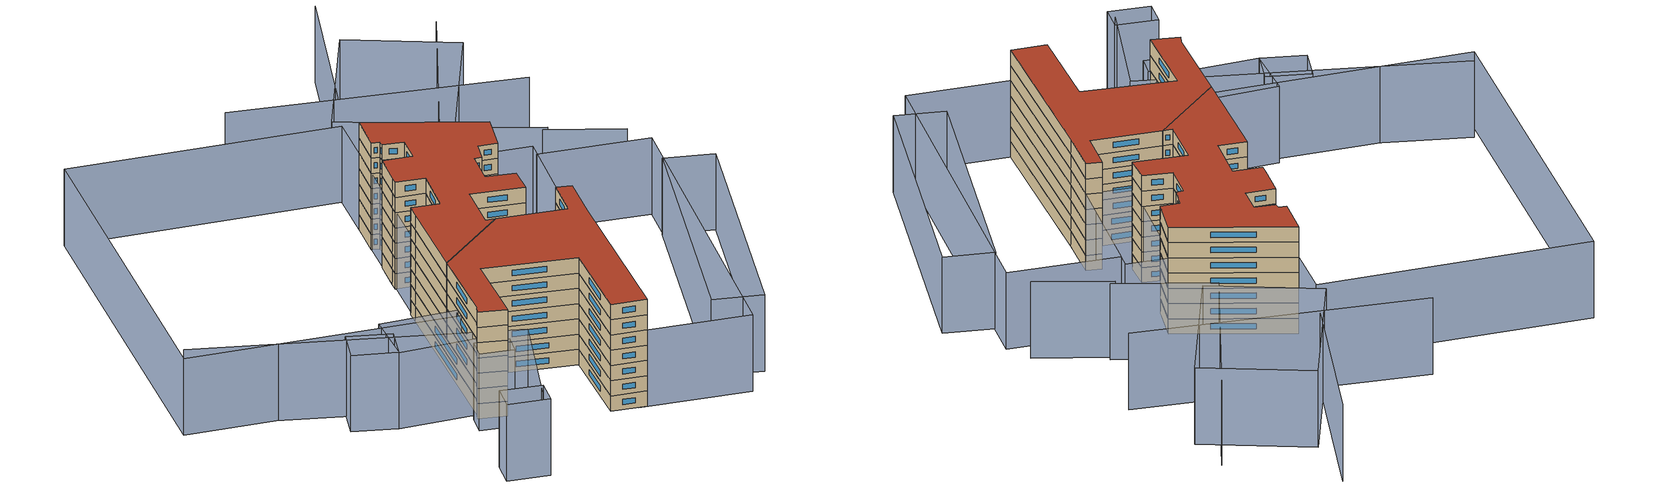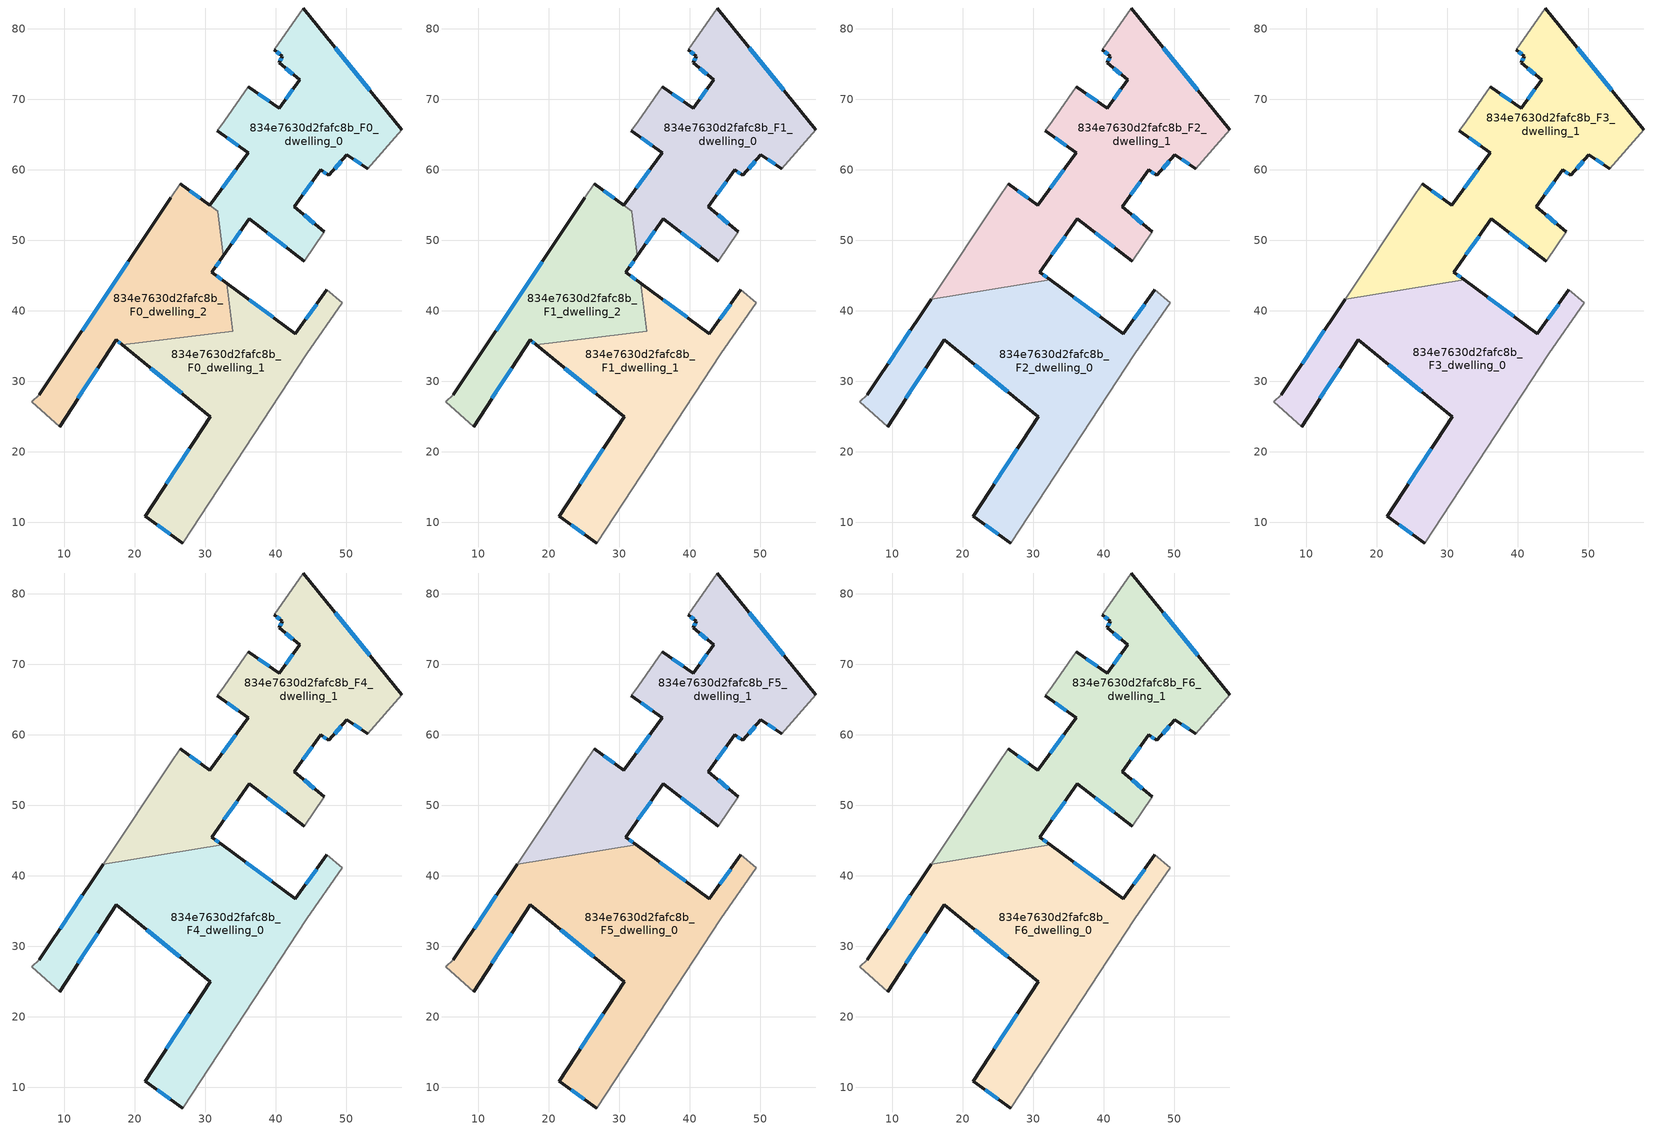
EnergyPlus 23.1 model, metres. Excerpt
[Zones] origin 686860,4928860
834e7630d2fafc8b_F0_dwelling_0
 floor ground (EU_floor_Construction): 43.93,82.95 57.91,65.67 53.1,60.13 50.13,62.15 47.58,59.22 46.39,59.99 42.68,54.79 46.88,51.18 44.09,47.01 36.27,53.07 32.6,47.82 31.83,54.14 30.69,54.97 36.1,62.39 31.77,65.55 32.73,66.92 36.14,71.81 40.54,68.71 43.41,72.78 40.51,75.21 40.96,76.1 39.81,77.06 z0
 wall outside (EU_wall_Construction): 31.77,65.55 36.1,62.39 30.69,54.97 / 39.81,77.06 40.96,76.1 40.51,75.21 43.41,72.78 40.54,68.71 36.14,71.81 / 57.91,65.67 43.93,82.95 / 46.88,51.18 42.68,54.79 46.39,59.99 47.58,59.22 50.13,62.15 53.1,60.13 / 32.6,47.82 36.27,53.07 44.09,47.01 z0:3
 wall adiabatic (EU_wall_Construction): 36.14,71.81 32.73,66.92 31.77,65.55 / 43.93,82.95 39.81,77.06 / 53.1,60.13 57.91,65.67 / 44.09,47.01 46.88,51.18 z0:3
 wall to 834e7630d2fafc8b_F0_dwelling_2 (EU_wall_Construction): 30.69,54.97 31.83,54.14 32.6,47.82 z0:3
 window (EU_Window_Construction): 33.18,64.53 34.69,63.42 / 39.11,69.72 37.57,70.8 / 42.48,71.46 41.47,70.04 / 41.45,74.42 42.47,73.57 / 40.81,75.81 40.66,75.5 / 40.18,76.75 40.59,76.42 / 53.36,71.29 48.48,77.33 / 51.09,61.5 52.13,60.79 / 48.41,60.18 49.3,61.2 / 46.78,59.74 47.19,59.47 / 43.89,56.48 45.18,58.3 / 45.51,52.36 44.04,53.62 / 38.81,51.1 41.55,48.98 / 33.79,49.53 35.08,51.37 / 34.34,59.98 32.45,57.39 z0.98:2.02
834e7630d2fafc8b_F0_dwelling_1
 floor ground (EU_floor_Construction): 47.27,42.96 49.5,41.11 44.4,33.91 26.82,7.07 21.54,10.87 30.75,25 18.25,35.17 33.91,37.08 33.07,43.92 42.82,36.75 z0
 wall outside (EU_wall_Construction): 18.25,35.17 30.75,25 21.54,10.87 26.82,7.07 / 47.27,42.96 42.82,36.75 33.07,43.92 z0:3
 wall adiabatic (EU_wall_Construction): 26.82,7.07 44.4,33.91 49.5,41.11 47.27,42.96 z0:3
 wall to 834e7630d2fafc8b_F0_dwelling_2 (EU_wall_Construction): 33.07,43.92 33.91,37.08 18.25,35.17 z0:3
 window (EU_Window_Construction): 23.26,9.63 25.1,8.3 / 27.75,20.41 24.53,15.46 / 22.31,31.87 26.68,28.31 / 39.65,39.08 36.24,41.59 / 45.82,40.94 44.27,38.77 z0.98:2.02
834e7630d2fafc8b_F0_dwelling_2
 floor ground (EU_floor_Construction): 31.83,54.14 32.6,47.82 30.96,45.47 33.07,43.92 33.91,37.08 18.25,35.17 17.39,35.87 9.36,23.58 5.42,27.08 6.5,28.08 25.16,56 26.5,58.02 z0
 wall outside (EU_wall_Construction): 9.36,23.58 17.39,35.87 18.25,35.17 / 25.16,56 6.5,28.08 / 33.07,43.92 30.96,45.47 32.6,47.82 / 30.69,54.97 26.5,58.02 z0:3
 wall adiabatic (EU_wall_Construction): 6.5,28.08 5.42,27.08 9.36,23.58 / 26.5,58.02 25.16,56 z0:3
 window (EU_Window_Construction): 17.67,35.65 17.97,35.4 / 11.97,27.57 14.78,31.87 / 19.09,46.92 12.57,37.16 / 31.49,46.24 32.07,47.06 / 32.39,44.42 31.65,44.97 / 29.33,55.97 27.86,57.03 z0.98:2.02
834e7630d2fafc8b_F1_dwelling_0
 floor to 834e7630d2fafc8b_F0_dwelling_0 (EU_floor_Construction): 43.93,82.95 57.91,65.67 53.1,60.13 50.13,62.15 47.58,59.22 46.39,59.99 42.68,54.79 46.88,51.18 44.09,47.01 36.27,53.07 32.6,47.82 31.83,54.14 30.69,54.97 36.1,62.39 31.77,65.55 32.73,66.92 36.14,71.81 40.54,68.71 43.41,72.78 40.51,75.21 40.96,76.1 39.81,77.06 z3
 wall outside (EU_wall_Construction): 31.77,65.55 36.1,62.39 30.69,54.97 / 39.81,77.06 40.96,76.1 40.51,75.21 43.41,72.78 40.54,68.71 36.14,71.81 / 57.91,65.67 43.93,82.95 / 46.88,51.18 42.68,54.79 46.39,59.99 47.58,59.22 50.13,62.15 53.1,60.13 / 32.6,47.82 36.27,53.07 44.09,47.01 z3:6
 wall adiabatic (EU_wall_Construction): 36.14,71.81 32.73,66.92 31.77,65.55 / 43.93,82.95 39.81,77.06 / 53.1,60.13 57.91,65.67 / 44.09,47.01 46.88,51.18 z3:6
 wall to 834e7630d2fafc8b_F1_dwelling_2 (EU_wall_Construction): 30.69,54.97 31.83,54.14 32.6,47.82 z3:6
 window (EU_Window_Construction): 33.18,64.53 34.69,63.42 / 39.11,69.72 37.57,70.8 / 42.48,71.46 41.47,70.04 / 41.45,74.42 42.47,73.57 / 40.81,75.81 40.66,75.5 / 40.18,76.75 40.59,76.42 / 53.36,71.29 48.48,77.33 / 51.09,61.5 52.13,60.79 / 48.41,60.18 49.3,61.2 / 46.78,59.74 47.19,59.47 / 43.89,56.48 45.18,58.3 / 45.51,52.36 44.04,53.62 / 38.81,51.1 41.55,48.98 / 33.79,49.53 35.08,51.37 / 34.34,59.98 32.45,57.39 z3.98:5.02
834e7630d2fafc8b_F1_dwelling_1
 floor to 834e7630d2fafc8b_F0_dwelling_1 (EU_floor_Construction): 47.27,42.96 49.5,41.11 44.4,33.91 26.82,7.07 21.54,10.87 30.75,25 18.25,35.17 33.91,37.08 33.07,43.92 42.82,36.75 z3
 wall outside (EU_wall_Construction): 18.25,35.17 30.75,25 21.54,10.87 26.82,7.07 / 47.27,42.96 42.82,36.75 33.07,43.92 z3:6
 wall adiabatic (EU_wall_Construction): 26.82,7.07 44.4,33.91 49.5,41.11 47.27,42.96 z3:6
 wall to 834e7630d2fafc8b_F1_dwelling_2 (EU_wall_Construction): 33.07,43.92 33.91,37.08 18.25,35.17 z3:6
 window (EU_Window_Construction): 23.26,9.63 25.1,8.3 / 27.75,20.41 24.53,15.46 / 22.31,31.87 26.68,28.31 / 39.65,39.08 36.24,41.59 / 45.82,40.94 44.27,38.77 z3.98:5.02
834e7630d2fafc8b_F1_dwelling_2
 floor to 834e7630d2fafc8b_F0_dwelling_2 (EU_floor_Construction): 31.83,54.14 32.6,47.82 30.96,45.47 33.07,43.92 33.91,37.08 18.25,35.17 17.39,35.87 9.36,23.58 5.42,27.08 6.5,28.08 25.16,56 26.5,58.02 z3
 wall outside (EU_wall_Construction): 9.36,23.58 17.39,35.87 18.25,35.17 / 25.16,56 6.5,28.08 / 33.07,43.92 30.96,45.47 32.6,47.82 / 30.69,54.97 26.5,58.02 z3:6
 wall adiabatic (EU_wall_Construction): 6.5,28.08 5.42,27.08 9.36,23.58 / 26.5,58.02 25.16,56 z3:6
 window (EU_Window_Construction): 17.67,35.65 17.97,35.4 / 11.97,27.57 14.78,31.87 / 19.09,46.92 12.57,37.16 / 31.49,46.24 32.07,47.06 / 32.39,44.42 31.65,44.97 / 29.33,55.97 27.86,57.03 z3.98:5.02
834e7630d2fafc8b_F2_dwelling_0
 floor to 834e7630d2fafc8b_F1_dwelling_2 (EU_floor_Construction): 33.07,43.92 33.91,37.08 18.25,35.17 17.39,35.87 9.36,23.58 5.42,27.08 6.5,28.08 15.54,41.61 32.43,44.39 z6
 floor to 834e7630d2fafc8b_F1_dwelling_1 (EU_floor_Construction): 47.27,42.96 49.5,41.11 44.4,33.91 26.82,7.07 21.54,10.87 30.75,25 18.25,35.17 33.91,37.08 33.07,43.92 42.82,36.75 z6
 wall outside (EU_wall_Construction): 9.36,23.58 17.39,35.87 30.75,25 21.54,10.87 26.82,7.07 / 15.54,41.61 6.5,28.08 / 47.27,42.96 42.82,36.75 32.43,44.39 z6:9
 wall adiabatic (EU_wall_Construction): 26.82,7.07 44.4,33.91 49.5,41.11 47.27,42.96 / 6.5,28.08 5.42,27.08 9.36,23.58 z6:9
 wall to 834e7630d2fafc8b_F2_dwelling_1 (EU_wall_Construction): 32.43,44.39 15.54,41.61 z6:9
 window (EU_Window_Construction): 23.26,9.63 25.1,8.3 / 27.75,20.41 24.53,15.46 / 21.73,32.34 26.4,28.54 / 11.97,27.57 14.78,31.87 / 12.6,37.21 9.44,32.48 / 39.44,39.24 35.81,41.91 / 45.82,40.94 44.27,38.77 z6.98:8.02
834e7630d2fafc8b_F2_dwelling_1
 floor to 834e7630d2fafc8b_F1_dwelling_0 (EU_floor_Construction): 43.93,82.95 57.91,65.67 53.1,60.13 50.13,62.15 47.58,59.22 46.39,59.99 42.68,54.79 46.88,51.18 44.09,47.01 36.27,53.07 32.6,47.82 31.83,54.14 30.69,54.97 36.1,62.39 31.77,65.55 32.73,66.92 36.14,71.81 40.54,68.71 43.41,72.78 40.51,75.21 40.96,76.1 39.81,77.06 z6
 floor to 834e7630d2fafc8b_F1_dwelling_2 (EU_floor_Construction): 31.83,54.14 32.6,47.82 30.96,45.47 32.43,44.39 15.54,41.61 25.16,56 26.5,58.02 z6
 wall outside (EU_wall_Construction): 39.81,77.06 40.96,76.1 40.51,75.21 43.41,72.78 40.54,68.71 36.14,71.81 / 57.91,65.67 43.93,82.95 / 46.88,51.18 42.68,54.79 46.39,59.99 47.58,59.22 50.13,62.15 53.1,60.13 / 32.43,44.39 30.96,45.47 36.27,53.07 44.09,47.01 / 31.77,65.55 36.1,62.39 30.69,54.97 26.5,58.02 z6:9
 wall adiabatic (EU_wall_Construction): 36.14,71.81 32.73,66.92 31.77,65.55 / 43.93,82.95 39.81,77.06 / 53.1,60.13 57.91,65.67 / 44.09,47.01 46.88,51.18 / 26.5,58.02 25.16,56 15.54,41.61 z6:9
 window (EU_Window_Construction): 39.11,69.72 37.57,70.8 / 42.48,71.46 41.47,70.04 / 41.45,74.42 42.47,73.57 / 40.81,75.81 40.66,75.5 / 40.18,76.75 40.59,76.42 / 53.36,71.29 48.48,77.33 / 51.09,61.5 52.13,60.79 / 48.41,60.18 49.3,61.2 / 46.78,59.74 47.19,59.47 / 43.89,56.48 45.18,58.3 / 45.51,52.36 44.04,53.62 / 38.81,51.1 41.55,48.98 / 32.69,47.95 34.54,50.6 / 31.95,44.74 31.44,45.12 / 29.33,55.97 27.86,57.03 / 34.34,59.98 32.45,57.39 / 33.18,64.53 34.69,63.42 z6.98:8.02
834e7630d2fafc8b_F3_dwelling_0
 floor to 834e7630d2fafc8b_F2_dwelling_0 (EU_floor_Construction): 47.27,42.96 49.5,41.11 44.4,33.91 26.82,7.07 21.54,10.87 30.75,25 17.39,35.87 9.36,23.58 5.42,27.08 6.5,28.08 15.54,41.61 32.43,44.39 42.82,36.75 z9
 wall outside (EU_wall_Construction): 9.36,23.58 17.39,35.87 30.75,25 21.54,10.87 26.82,7.07 / 15.54,41.61 6.5,28.08 / 47.27,42.96 42.82,36.75 32.43,44.39 z9:12
 wall adiabatic (EU_wall_Construction): 26.82,7.07 44.4,33.91 49.5,41.11 47.27,42.96 / 6.5,28.08 5.42,27.08 9.36,23.58 z9:12
 wall to 834e7630d2fafc8b_F3_dwelling_1 (EU_wall_Construction): 32.43,44.39 15.54,41.61 z9:12
 window (EU_Window_Construction): 23.26,9.63 25.1,8.3 / 27.75,20.41 24.53,15.46 / 21.73,32.34 26.4,28.54 / 11.97,27.57 14.78,31.87 / 12.6,37.21 9.44,32.48 / 39.44,39.24 35.81,41.91 / 45.82,40.94 44.27,38.77 z9.98:11.02
834e7630d2fafc8b_F3_dwelling_1
 floor to 834e7630d2fafc8b_F2_dwelling_1 (EU_floor_Construction): 43.93,82.95 57.91,65.67 53.1,60.13 50.13,62.15 47.58,59.22 46.39,59.99 42.68,54.79 46.88,51.18 44.09,47.01 36.27,53.07 30.96,45.47 32.43,44.39 15.54,41.61 25.16,56 26.5,58.02 30.69,54.97 36.1,62.39 31.77,65.55 32.73,66.92 36.14,71.81 40.54,68.71 43.41,72.78 40.51,75.21 40.96,76.1 39.81,77.06 z9
 wall outside (EU_wall_Construction): 39.81,77.06 40.96,76.1 40.51,75.21 43.41,72.78 40.54,68.71 36.14,71.81 / 57.91,65.67 43.93,82.95 / 46.88,51.18 42.68,54.79 46.39,59.99 47.58,59.22 50.13,62.15 53.1,60.13 / 32.43,44.39 30.96,45.47 36.27,53.07 44.09,47.01 / 31.77,65.55 36.1,62.39 30.69,54.97 26.5,58.02 z9:12
 wall adiabatic (EU_wall_Construction): 36.14,71.81 32.73,66.92 31.77,65.55 / 43.93,82.95 39.81,77.06 / 53.1,60.13 57.91,65.67 / 44.09,47.01 46.88,51.18 / 26.5,58.02 25.16,56 15.54,41.61 z9:12
 window (EU_Window_Construction): 39.11,69.72 37.57,70.8 / 42.48,71.46 41.47,70.04 / 41.45,74.42 42.47,73.57 / 40.81,75.81 40.66,75.5 / 40.18,76.75 40.59,76.42 / 53.36,71.29 48.48,77.33 / 51.09,61.5 52.13,60.79 / 48.41,60.18 49.3,61.2 / 46.78,59.74 47.19,59.47 / 43.89,56.48 45.18,58.3 / 45.51,52.36 44.04,53.62 / 38.81,51.1 41.55,48.98 / 32.69,47.95 34.54,50.6 / 31.95,44.74 31.44,45.12 / 29.33,55.97 27.86,57.03 / 34.34,59.98 32.45,57.39 / 33.18,64.53 34.69,63.42 z9.98:11.02
834e7630d2fafc8b_F4_dwelling_0
 floor to 834e7630d2fafc8b_F3_dwelling_0 (EU_floor_Construction): 47.27,42.96 49.5,41.11 44.4,33.91 26.82,7.07 21.54,10.87 30.75,25 17.39,35.87 9.36,23.58 5.42,27.08 6.5,28.08 15.54,41.61 32.43,44.39 42.82,36.75 z12
 wall outside (EU_wall_Construction): 9.36,23.58 17.39,35.87 30.75,25 21.54,10.87 26.82,7.07 / 15.54,41.61 6.5,28.08 / 47.27,42.96 42.82,36.75 32.43,44.39 z12:15
 wall adiabatic (EU_wall_Construction): 26.82,7.07 44.4,33.91 49.5,41.11 47.27,42.96 / 6.5,28.08 5.42,27.08 9.36,23.58 z12:15
 wall to 834e7630d2fafc8b_F4_dwelling_1 (EU_wall_Construction): 32.43,44.39 15.54,41.61 z12:15
 window (EU_Window_Construction): 23.26,9.63 25.1,8.3 / 27.75,20.41 24.53,15.46 / 21.73,32.34 26.4,28.54 / 11.97,27.57 14.78,31.87 / 12.6,37.21 9.44,32.48 / 39.44,39.24 35.81,41.91 / 45.82,40.94 44.27,38.77 z12.98:14.02
834e7630d2fafc8b_F4_dwelling_1
 floor to 834e7630d2fafc8b_F3_dwelling_1 (EU_floor_Construction): 43.93,82.95 57.91,65.67 53.1,60.13 50.13,62.15 47.58,59.22 46.39,59.99 42.68,54.79 46.88,51.18 44.09,47.01 36.27,53.07 30.96,45.47 32.43,44.39 15.54,41.61 25.16,56 26.5,58.02 30.69,54.97 36.1,62.39 31.77,65.55 32.73,66.92 36.14,71.81 40.54,68.71 43.41,72.78 40.51,75.21 40.96,76.1 39.81,77.06 z12
 wall outside (EU_wall_Construction): 39.81,77.06 40.96,76.1 40.51,75.21 43.41,72.78 40.54,68.71 36.14,71.81 / 57.91,65.67 43.93,82.95 / 46.88,51.18 42.68,54.79 46.39,59.99 47.58,59.22 50.13,62.15 53.1,60.13 / 32.43,44.39 30.96,45.47 36.27,53.07 44.09,47.01 / 31.77,65.55 36.1,62.39 30.69,54.97 26.5,58.02 z12:15
 wall adiabatic (EU_wall_Construction): 36.14,71.81 32.73,66.92 31.77,65.55 / 43.93,82.95 39.81,77.06 / 53.1,60.13 57.91,65.67 / 44.09,47.01 46.88,51.18 / 26.5,58.02 25.16,56 15.54,41.61 z12:15
 window (EU_Window_Construction): 39.11,69.72 37.57,70.8 / 42.48,71.46 41.47,70.04 / 41.45,74.42 42.47,73.57 / 40.81,75.81 40.66,75.5 / 40.18,76.75 40.59,76.42 / 53.36,71.29 48.48,77.33 / 51.09,61.5 52.13,60.79 / 48.41,60.18 49.3,61.2 / 46.78,59.74 47.19,59.47 / 43.89,56.48 45.18,58.3 / 45.51,52.36 44.04,53.62 / 38.81,51.1 41.55,48.98 / 32.69,47.95 34.54,50.6 / 31.95,44.74 31.44,45.12 / 29.33,55.97 27.86,57.03 / 34.34,59.98 32.45,57.39 / 33.18,64.53 34.69,63.42 z12.98:14.02
834e7630d2fafc8b_F5_dwelling_0
 floor to 834e7630d2fafc8b_F4_dwelling_0 (EU_floor_Construction): 47.27,42.96 49.5,41.11 44.4,33.91 26.82,7.07 21.54,10.87 30.75,25 17.39,35.87 9.36,23.58 5.42,27.08 6.5,28.08 15.54,41.61 32.43,44.39 42.82,36.75 z15
 wall outside (EU_wall_Construction): 9.36,23.58 17.39,35.87 30.75,25 21.54,10.87 26.82,7.07 / 15.54,41.61 6.5,28.08 / 47.27,42.96 42.82,36.75 32.43,44.39 z15:18
 wall adiabatic (EU_wall_Construction): 26.82,7.07 44.4,33.91 49.5,41.11 47.27,42.96 / 6.5,28.08 5.42,27.08 9.36,23.58 z15:18
 wall to 834e7630d2fafc8b_F5_dwelling_1 (EU_wall_Construction): 32.43,44.39 15.54,41.61 z15:18
 window (EU_Window_Construction): 23.26,9.63 25.1,8.3 / 27.75,20.41 24.53,15.46 / 21.73,32.34 26.4,28.54 / 11.97,27.57 14.78,31.87 / 12.6,37.21 9.44,32.48 / 39.44,39.24 35.81,41.91 / 45.82,40.94 44.27,38.77 z15.98:17.02
834e7630d2fafc8b_F5_dwelling_1
 floor to 834e7630d2fafc8b_F4_dwelling_1 (EU_floor_Construction): 43.93,82.95 57.91,65.67 53.1,60.13 50.13,62.15 47.58,59.22 46.39,59.99 42.68,54.79 46.88,51.18 44.09,47.01 36.27,53.07 30.96,45.47 32.43,44.39 15.54,41.61 25.16,56 26.5,58.02 30.69,54.97 36.1,62.39 31.77,65.55 32.73,66.92 36.14,71.81 40.54,68.71 43.41,72.78 40.51,75.21 40.96,76.1 39.81,77.06 z15
 wall outside (EU_wall_Construction): 39.81,77.06 40.96,76.1 40.51,75.21 43.41,72.78 40.54,68.71 36.14,71.81 / 57.91,65.67 43.93,82.95 / 46.88,51.18 42.68,54.79 46.39,59.99 47.58,59.22 50.13,62.15 53.1,60.13 / 32.43,44.39 30.96,45.47 36.27,53.07 44.09,47.01 / 31.77,65.55 36.1,62.39 30.69,54.97 26.5,58.02 z15:18
 wall adiabatic (EU_wall_Construction): 36.14,71.81 32.73,66.92 31.77,65.55 / 43.93,82.95 39.81,77.06 / 53.1,60.13 57.91,65.67 / 44.09,47.01 46.88,51.18 / 26.5,58.02 25.16,56 15.54,41.61 z15:18
 window (EU_Window_Construction): 39.11,69.72 37.57,70.8 / 42.48,71.46 41.47,70.04 / 41.45,74.42 42.47,73.57 / 40.81,75.81 40.66,75.5 / 40.18,76.75 40.59,76.42 / 53.36,71.29 48.48,77.33 / 51.09,61.5 52.13,60.79 / 48.41,60.18 49.3,61.2 / 46.78,59.74 47.19,59.47 / 43.89,56.48 45.18,58.3 / 45.51,52.36 44.04,53.62 / 38.81,51.1 41.55,48.98 / 32.69,47.95 34.54,50.6 / 31.95,44.74 31.44,45.12 / 29.33,55.97 27.86,57.03 / 34.34,59.98 32.45,57.39 / 33.18,64.53 34.69,63.42 z15.98:17.02
834e7630d2fafc8b_F6_dwelling_0
 floor to 834e7630d2fafc8b_F5_dwelling_0 (EU_floor_Construction): 47.27,42.96 49.5,41.11 44.4,33.91 26.82,7.07 21.54,10.87 30.75,25 17.39,35.87 9.36,23.58 5.42,27.08 6.5,28.08 15.54,41.61 32.43,44.39 42.82,36.75 z18
 wall outside (EU_wall_Construction): 9.36,23.58 17.39,35.87 30.75,25 21.54,10.87 26.82,7.07 / 15.54,41.61 6.5,28.08 / 47.27,42.96 42.82,36.75 32.43,44.39 z18:21
 wall adiabatic (EU_wall_Construction): 26.82,7.07 44.4,33.91 49.5,41.11 47.27,42.96 / 6.5,28.08 5.42,27.08 9.36,23.58 z18:21
 wall to 834e7630d2fafc8b_F6_dwelling_1 (EU_wall_Construction): 32.43,44.39 15.54,41.61 z18:21
 window (EU_Window_Construction): 23.26,9.63 25.1,8.3 / 27.75,20.41 24.53,15.46 / 21.73,32.34 26.4,28.54 / 11.97,27.57 14.78,31.87 / 12.6,37.21 9.44,32.48 / 39.44,39.24 35.81,41.91 / 45.82,40.94 44.27,38.77 z18.98:20.02
 roof outside (EU_roof_Construction): 26.82,7.07 44.4,33.91 49.5,41.11 47.27,42.96 42.82,36.75 32.43,44.39 15.54,41.61 6.5,28.08 5.42,27.08 9.36,23.58 17.39,35.87 30.75,25 21.54,10.87 z21
834e7630d2fafc8b_F6_dwelling_1
 floor to 834e7630d2fafc8b_F5_dwelling_1 (EU_floor_Construction): 43.93,82.95 57.91,65.67 53.1,60.13 50.13,62.15 47.58,59.22 46.39,59.99 42.68,54.79 46.88,51.18 44.09,47.01 36.27,53.07 30.96,45.47 32.43,44.39 15.54,41.61 25.16,56 26.5,58.02 30.69,54.97 36.1,62.39 31.77,65.55 32.73,66.92 36.14,71.81 40.54,68.71 43.41,72.78 40.51,75.21 40.96,76.1 39.81,77.06 z18
 wall outside (EU_wall_Construction): 39.81,77.06 40.96,76.1 40.51,75.21 43.41,72.78 40.54,68.71 36.14,71.81 / 57.91,65.67 43.93,82.95 / 46.88,51.18 42.68,54.79 46.39,59.99 47.58,59.22 50.13,62.15 53.1,60.13 / 32.43,44.39 30.96,45.47 36.27,53.07 44.09,47.01 / 31.77,65.55 36.1,62.39 30.69,54.97 26.5,58.02 z18:21
 wall adiabatic (EU_wall_Construction): 36.14,71.81 32.73,66.92 31.77,65.55 / 43.93,82.95 39.81,77.06 / 53.1,60.13 57.91,65.67 / 44.09,47.01 46.88,51.18 / 26.5,58.02 25.16,56 15.54,41.61 z18:21
 window (EU_Window_Construction): 39.11,69.72 37.57,70.8 / 42.48,71.46 41.47,70.04 / 41.45,74.42 42.47,73.57 / 40.81,75.81 40.66,75.5 / 40.18,76.75 40.59,76.42 / 53.36,71.29 48.48,77.33 / 51.09,61.5 52.13,60.79 / 48.41,60.18 49.3,61.2 / 46.78,59.74 47.19,59.47 / 43.89,56.48 45.18,58.3 / 45.51,52.36 44.04,53.62 / 38.81,51.1 41.55,48.98 / 32.69,47.95 34.54,50.6 / 31.95,44.74 31.44,45.12 / 29.33,55.97 27.86,57.03 / 34.34,59.98 32.45,57.39 / 33.18,64.53 34.69,63.42 z18.98:20.02
 roof outside (EU_roof_Construction): 46.88,51.18 42.68,54.79 46.39,59.99 47.58,59.22 50.13,62.15 53.1,60.13 57.91,65.67 43.93,82.95 39.81,77.06 40.96,76.1 40.51,75.21 43.41,72.78 40.54,68.71 36.14,71.81 32.73,66.92 31.77,65.55 36.1,62.39 30.69,54.97 26.5,58.02 25.16,56 15.54,41.61 32.43,44.39 30.96,45.47 36.27,53.07 44.09,47.01 z21
shading: -27.34,64.95 14.32,23.14 / 14.32,23.14 -1.27,7.61 / 78.76,52.28 69.69,63.4 / 70.88,63.31 59.26,77.64 / 59.26,77.64 87.48,100.52 / 82.29,76.27 40.79,109.48 / 79.01,119.98 56.75,97.61 / -1.95,5.41 -8.13,10.09 / -8.13,10.09 -5.21,13.94 / -5.21,13.94 0.97,9.25 / 0.97,9.25 -1.95,5.41 / 7.47,20.53 2.55,24.4 / 2.55,24.4 4.95,27.45 / 4.95,27.45 9.87,23.58 / 9.87,23.58 7.47,20.53 / -5.42,35.47 0.05,44.22 / 0.05,44.22 12.19,36.62 / 12.19,36.62 6.72,27.88 / 6.72,27.88 -5.42,35.47 / -6.91,45.98 -0.93,40.24 / -0.93,40.24 -5.38,35.62 / -5.38,35.62 -11.35,41.36 / -11.35,41.36 -6.91,45.98 / 49.48,91.07 11.08,34.99 / 11.08,34.99 -29.8,62.98 / -29.8,62.98 8.61,119.06 / 8.61,119.06 49.48,91.07 / 81.43,35.18 48.57,-1.27 / 48.57,-1.27 41.68,4.94 / 41.68,4.94 74.55,41.39 / 74.55,41.39 81.43,35.18 / 25.49,8.03 62.49,59.01 / 62.49,59.01 78.95,47.07 / 78.95,47.07 41.95,-3.92 / 41.95,-3.92 25.49,8.03 / 64.07,61.2 49.5,41.11 / 49.5,41.11 42.82,45.96 / 42.82,45.96 57.39,66.05 / 57.39,66.05 64.07,61.2 / 61.76,76.17 49.58,93.36 / 49.58,93.36 72.43,109.57 / 72.43,109.57 84.62,92.37 / 84.62,92.37 61.76,76.17 z0:15
[Building]
EU S2 Campaign: North Axis=0; Terrain=City; Solar Distribution=FullExterior
[Site:Location]
Bologna: Latitude=44.5; Longitude=11.25; Time Zone=1; Elevation=37
[SizingPeriod:WeatherFileDays]
AnnualSizingPeriod: Begin Month=1; Begin Day of Month=1; End Month=12; End Day of Month=31; Day of Week for Start Day=Monday; Use Weather File Daylight Saving Period=No; Use Weather File Rain and Snow Indicators=No
[MATERIAL]
EU_InternalMass_Material: Roughness=MediumRough; Thickness=0.1; Conductivity=1; Density=1800; Specific Heat=900; Thermal Absorptance=0.9; Solar Absorptance=0.7; Visible Absorptance=0.7
[MATERIAL:NOMASS] Roughness=MediumRough; Thermal Absorptance=0.9; Solar Absorptance=0.7; Visible Absorptance=0.7
Name | Thermal Resistance
EU_wall_NoMass | 0.905828
EU_roof_NoMass | 0.37593
EU_floor_NoMass | 0.67114
[WINDOWMATERIAL:SIMPLEGLAZINGSYSTEM]
EU_Window_SimpleGlazing: UFactor=4.52486; Solar Heat Gain Coefficient=0.85; Visible Transmittance=0.85
[CONSTRUCTION]
EU_wall_Construction: EU_wall_NoMass
EU_roof_Construction: EU_roof_NoMass
EU_floor_Construction: EU_floor_NoMass
EU_InternalMass_Construction: EU_InternalMass_Material
EU_Window_Construction: EU_Window_SimpleGlazing
[ZONE] Type=1; Multiplier=1; Ceiling Height=autocalculate; Floor Area=autocalculate; Part of Total Floor Area=Yes
Name | Volume
834e7630d2fafc8b_F0_dwelling_0; 834e7630d2fafc8b_F1_dwelling_0 | 1312.73
834e7630d2fafc8b_F2_dwelling_0 | 1754.85
834e7630d2fafc8b_F3_dwelling_0; 834e7630d2fafc8b_F4_dwelling_0; 834e7630d2fafc8b_F5_dwelling_0; 834e7630d2fafc8b_F6_dwelling_0 | 1754.88
834e7630d2fafc8b_F0_dwelling_1; 834e7630d2fafc8b_F1_dwelling_1 | 1159.03
834e7630d2fafc8b_F2_dwelling_1 | 1754.87
834e7630d2fafc8b_F3_dwelling_1; 834e7630d2fafc8b_F4_dwelling_1; 834e7630d2fafc8b_F5_dwelling_1; 834e7630d2fafc8b_F6_dwelling_1 | 1754.86
834e7630d2fafc8b_F0_dwelling_2; 834e7630d2fafc8b_F1_dwelling_2 | 1037.96
[INTERNALMASS] Construction=EU_InternalMass_Construction
Name | Zone or ZoneList | Surface Area
834e7630d2fafc8b_F0_dwelling_0_EU_InternalMass | 834e7630d2fafc8b_F0_dwelling_0 | 437.58
834e7630d2fafc8b_F0_dwelling_1_EU_InternalMass | 834e7630d2fafc8b_F0_dwelling_1 | 386.342
834e7630d2fafc8b_F0_dwelling_2_EU_InternalMass | 834e7630d2fafc8b_F0_dwelling_2 | 345.988
834e7630d2fafc8b_F1_dwelling_0_EU_InternalMass | 834e7630d2fafc8b_F1_dwelling_0 | 437.58
834e7630d2fafc8b_F1_dwelling_1_EU_InternalMass | 834e7630d2fafc8b_F1_dwelling_1 | 386.342
834e7630d2fafc8b_F1_dwelling_2_EU_InternalMass | 834e7630d2fafc8b_F1_dwelling_2 | 345.988
834e7630d2fafc8b_F2_dwelling_0_EU_InternalMass | 834e7630d2fafc8b_F2_dwelling_0 | 584.961
834e7630d2fafc8b_F2_dwelling_1_EU_InternalMass | 834e7630d2fafc8b_F2_dwelling_1 | 584.956
834e7630d2fafc8b_F3_dwelling_0_EU_InternalMass | 834e7630d2fafc8b_F3_dwelling_0 | 584.961
834e7630d2fafc8b_F3_dwelling_1_EU_InternalMass | 834e7630d2fafc8b_F3_dwelling_1 | 584.956
834e7630d2fafc8b_F4_dwelling_0_EU_InternalMass | 834e7630d2fafc8b_F4_dwelling_0 | 584.961
834e7630d2fafc8b_F4_dwelling_1_EU_InternalMass | 834e7630d2fafc8b_F4_dwelling_1 | 584.956
834e7630d2fafc8b_F5_dwelling_0_EU_InternalMass | 834e7630d2fafc8b_F5_dwelling_0 | 584.961
834e7630d2fafc8b_F5_dwelling_1_EU_InternalMass | 834e7630d2fafc8b_F5_dwelling_1 | 584.956
834e7630d2fafc8b_F6_dwelling_0_EU_InternalMass | 834e7630d2fafc8b_F6_dwelling_0 | 584.961
834e7630d2fafc8b_F6_dwelling_1_EU_InternalMass | 834e7630d2fafc8b_F6_dwelling_1 | 584.956
[OTHEREQUIPMENT] Fuel Type=Electricity; Design Level Calculation Method=Watts/Area; Power per Zone Floor Area=1; Fraction Latent=0; Fraction Radiant=0; Fraction Lost=0; Carbon Dioxide Generation Rate=0; EndUse Subcategory=EU_Step8_InternalGains
Name | Zone or ZoneList or Space or SpaceList | Schedule
EU_Step8_InternalGain_834e7630d2fafc8b_F0_dwelling_0_f000 | 834e7630d2fafc8b_F0_dwelling_0 | EU_Step8_GainSchedule_834e7630d2fafc8b_F0_dwelling_0_f000
EU_Step8_InternalGain_834e7630d2fafc8b_F0_dwelling_1_f000 | 834e7630d2fafc8b_F0_dwelling_1 | EU_Step8_GainSchedule_834e7630d2fafc8b_F0_dwelling_1_f000
EU_Step8_InternalGain_834e7630d2fafc8b_F0_dwelling_2_f000 | 834e7630d2fafc8b_F0_dwelling_2 | EU_Step8_GainSchedule_834e7630d2fafc8b_F0_dwelling_2_f000
EU_Step8_InternalGain_834e7630d2fafc8b_F1_dwelling_0_f000 | 834e7630d2fafc8b_F1_dwelling_0 | EU_Step8_GainSchedule_834e7630d2fafc8b_F1_dwelling_0_f000
EU_Step8_InternalGain_834e7630d2fafc8b_F1_dwelling_1_f000 | 834e7630d2fafc8b_F1_dwelling_1 | EU_Step8_GainSchedule_834e7630d2fafc8b_F1_dwelling_1_f000
EU_Step8_InternalGain_834e7630d2fafc8b_F1_dwelling_2_f000 | 834e7630d2fafc8b_F1_dwelling_2 | EU_Step8_GainSchedule_834e7630d2fafc8b_F1_dwelling_2_f000
EU_Step8_InternalGain_834e7630d2fafc8b_F2_dwelling_0_f000 | 834e7630d2fafc8b_F2_dwelling_0 | EU_Step8_GainSchedule_834e7630d2fafc8b_F2_dwelling_0_f000
EU_Step8_InternalGain_834e7630d2fafc8b_F2_dwelling_1_f000 | 834e7630d2fafc8b_F2_dwelling_1 | EU_Step8_GainSchedule_834e7630d2fafc8b_F2_dwelling_1_f000
EU_Step8_InternalGain_834e7630d2fafc8b_F3_dwelling_0_f000 | 834e7630d2fafc8b_F3_dwelling_0 | EU_Step8_GainSchedule_834e7630d2fafc8b_F3_dwelling_0_f000
EU_Step8_InternalGain_834e7630d2fafc8b_F3_dwelling_1_f000 | 834e7630d2fafc8b_F3_dwelling_1 | EU_Step8_GainSchedule_834e7630d2fafc8b_F3_dwelling_1_f000
EU_Step8_InternalGain_834e7630d2fafc8b_F4_dwelling_0_f000 | 834e7630d2fafc8b_F4_dwelling_0 | EU_Step8_GainSchedule_834e7630d2fafc8b_F4_dwelling_0_f000
EU_Step8_InternalGain_834e7630d2fafc8b_F4_dwelling_1_f000 | 834e7630d2fafc8b_F4_dwelling_1 | EU_Step8_GainSchedule_834e7630d2fafc8b_F4_dwelling_1_f000
EU_Step8_InternalGain_834e7630d2fafc8b_F5_dwelling_0_f000 | 834e7630d2fafc8b_F5_dwelling_0 | EU_Step8_GainSchedule_834e7630d2fafc8b_F5_dwelling_0_f000
EU_Step8_InternalGain_834e7630d2fafc8b_F5_dwelling_1_f000 | 834e7630d2fafc8b_F5_dwelling_1 | EU_Step8_GainSchedule_834e7630d2fafc8b_F5_dwelling_1_f000
EU_Step8_InternalGain_834e7630d2fafc8b_F6_dwelling_0_f000 | 834e7630d2fafc8b_F6_dwelling_0 | EU_Step8_GainSchedule_834e7630d2fafc8b_F6_dwelling_0_f000
EU_Step8_InternalGain_834e7630d2fafc8b_F6_dwelling_1_f000 | 834e7630d2fafc8b_F6_dwelling_1 | EU_Step8_GainSchedule_834e7630d2fafc8b_F6_dwelling_1_f000
[ZONEVENTILATION:DESIGNFLOWRATE] Schedule=EU_AlwaysOn; Design Flow Rate Calculation Method=AirChanges/Hour; Air Changes per Hour=0.73129; Ventilation Type=Natural; Fan Pressure Rise=0; Fan Total Efficiency=1; Constant Term Coefficient=1; Temperature Term Coefficient=0; Velocity Term Coefficient=0; Velocity Squared Term Coefficient=0; Minimum Indoor Temperature=-100; Maximum Indoor Temperature=100; Delta Temperature=-100; Minimum Outdoor Temperature=-100; Maximum Outdoor Temperature=100; Maximum Wind Speed=40
Name | Zone or ZoneList or Space or SpaceList
EU_ConstantAir_834e7630d2fafc8b_F0_dwelling_0 | 834e7630d2fafc8b_F0_dwelling_0
EU_ConstantAir_834e7630d2fafc8b_F0_dwelling_1 | 834e7630d2fafc8b_F0_dwelling_1
EU_ConstantAir_834e7630d2fafc8b_F0_dwelling_2 | 834e7630d2fafc8b_F0_dwelling_2
EU_ConstantAir_834e7630d2fafc8b_F1_dwelling_0 | 834e7630d2fafc8b_F1_dwelling_0
EU_ConstantAir_834e7630d2fafc8b_F1_dwelling_1 | 834e7630d2fafc8b_F1_dwelling_1
EU_ConstantAir_834e7630d2fafc8b_F1_dwelling_2 | 834e7630d2fafc8b_F1_dwelling_2
EU_ConstantAir_834e7630d2fafc8b_F2_dwelling_0 | 834e7630d2fafc8b_F2_dwelling_0
EU_ConstantAir_834e7630d2fafc8b_F2_dwelling_1 | 834e7630d2fafc8b_F2_dwelling_1
EU_ConstantAir_834e7630d2fafc8b_F3_dwelling_0 | 834e7630d2fafc8b_F3_dwelling_0
EU_ConstantAir_834e7630d2fafc8b_F3_dwelling_1 | 834e7630d2fafc8b_F3_dwelling_1
EU_ConstantAir_834e7630d2fafc8b_F4_dwelling_0 | 834e7630d2fafc8b_F4_dwelling_0
EU_ConstantAir_834e7630d2fafc8b_F4_dwelling_1 | 834e7630d2fafc8b_F4_dwelling_1
EU_ConstantAir_834e7630d2fafc8b_F5_dwelling_0 | 834e7630d2fafc8b_F5_dwelling_0
EU_ConstantAir_834e7630d2fafc8b_F5_dwelling_1 | 834e7630d2fafc8b_F5_dwelling_1
EU_ConstantAir_834e7630d2fafc8b_F6_dwelling_0 | 834e7630d2fafc8b_F6_dwelling_0
EU_ConstantAir_834e7630d2fafc8b_F6_dwelling_1 | 834e7630d2fafc8b_F6_dwelling_1
[HVACTEMPLATE:THERMOSTAT] Constant Heating Setpoint=20; Constant Cooling Setpoint=50
EU_HeatOnly_834e7630d2fafc8b_F0_dwelling_0; EU_HeatOnly_834e7630d2fafc8b_F0_dwelling_1; EU_HeatOnly_834e7630d2fafc8b_F0_dwelling_2; EU_HeatOnly_834e7630d2fafc8b_F1_dwelling_0; EU_HeatOnly_834e7630d2fafc8b_F1_dwelling_1; EU_HeatOnly_834e7630d2fafc8b_F1_dwelling_2; EU_HeatOnly_834e7630d2fafc8b_F2_dwelling_0; EU_HeatOnly_834e7630d2fafc8b_F2_dwelling_1; EU_HeatOnly_834e7630d2fafc8b_F3_dwelling_0; EU_HeatOnly_834e7630d2fafc8b_F3_dwelling_1; EU_HeatOnly_834e7630d2fafc8b_F4_dwelling_0; EU_HeatOnly_834e7630d2fafc8b_F4_dwelling_1; EU_HeatOnly_834e7630d2fafc8b_F5_dwelling_0; EU_HeatOnly_834e7630d2fafc8b_F5_dwelling_1; EU_HeatOnly_834e7630d2fafc8b_F6_dwelling_0; EU_HeatOnly_834e7630d2fafc8b_F6_dwelling_1
[HVACTEMPLATE:ZONE:IDEALLOADSAIRSYSTEM] System Availability Schedule=EU_AlwaysOn; Maximum Heating Supply Air Temperature=50; Minimum Cooling Supply Air Temperature=13; Maximum Heating Supply Air Humidity Ratio=0.0156; Minimum Cooling Supply Air Humidity Ratio=0.0077; Heating Limit=NoLimit; Cooling Limit=NoLimit; Heating Availability Schedule=EU_AlwaysOn; Cooling Availability Schedule=EU_CoolingOff; Dehumidification Control Type=ConstantSensibleHeatRatio; Cooling Sensible Heat Ratio=0.7; Dehumidification Setpoint=60; Humidification Control Type=None; Humidification Setpoint=30; Outdoor Air Method=None; Outdoor Air Flow Rate per Person=0.00944; Outdoor Air Flow Rate per Zone Floor Area=0; Outdoor Air Flow Rate per Zone=0; Demand Controlled Ventilation Type=None; Outdoor Air Economizer Type=NoEconomizer; Heat Recovery Type=None; Sensible Heat Recovery Effectiveness=0.7; Latent Heat Recovery Effectiveness=0.65
Name | Template Thermostat
834e7630d2fafc8b_F0_dwelling_0 | EU_HeatOnly_834e7630d2fafc8b_F0_dwelling_0
834e7630d2fafc8b_F0_dwelling_1 | EU_HeatOnly_834e7630d2fafc8b_F0_dwelling_1
834e7630d2fafc8b_F0_dwelling_2 | EU_HeatOnly_834e7630d2fafc8b_F0_dwelling_2
834e7630d2fafc8b_F1_dwelling_0 | EU_HeatOnly_834e7630d2fafc8b_F1_dwelling_0
834e7630d2fafc8b_F1_dwelling_1 | EU_HeatOnly_834e7630d2fafc8b_F1_dwelling_1
834e7630d2fafc8b_F1_dwelling_2 | EU_HeatOnly_834e7630d2fafc8b_F1_dwelling_2
834e7630d2fafc8b_F2_dwelling_0 | EU_HeatOnly_834e7630d2fafc8b_F2_dwelling_0
834e7630d2fafc8b_F2_dwelling_1 | EU_HeatOnly_834e7630d2fafc8b_F2_dwelling_1
834e7630d2fafc8b_F3_dwelling_0 | EU_HeatOnly_834e7630d2fafc8b_F3_dwelling_0
834e7630d2fafc8b_F3_dwelling_1 | EU_HeatOnly_834e7630d2fafc8b_F3_dwelling_1
834e7630d2fafc8b_F4_dwelling_0 | EU_HeatOnly_834e7630d2fafc8b_F4_dwelling_0
834e7630d2fafc8b_F4_dwelling_1 | EU_HeatOnly_834e7630d2fafc8b_F4_dwelling_1
834e7630d2fafc8b_F5_dwelling_0 | EU_HeatOnly_834e7630d2fafc8b_F5_dwelling_0
834e7630d2fafc8b_F5_dwelling_1 | EU_HeatOnly_834e7630d2fafc8b_F5_dwelling_1
834e7630d2fafc8b_F6_dwelling_0 | EU_HeatOnly_834e7630d2fafc8b_F6_dwelling_0
834e7630d2fafc8b_F6_dwelling_1 | EU_HeatOnly_834e7630d2fafc8b_F6_dwelling_1
[SIZING:ZONE] Zone Cooling Design Supply Air Temperature Input Method=SupplyAirTemperature; Zone Cooling Design Supply Air Temperature=13; Zone Heating Design Supply Air Temperature Input Method=SupplyAirTemperature; Zone Heating Design Supply Air Temperature=50; Zone Cooling Design Supply Air Humidity Ratio=0.008; Zone Heating Design Supply Air Humidity Ratio=0.008; Cooling Design Air Flow Method=DesignDay; Cooling Design Air Flow Rate=0; Cooling Minimum Air Flow per Zone Floor Area=0.000762; Cooling Minimum Air Flow=0; Cooling Minimum Air Flow Fraction=0.2; Heating Design Air Flow Method=DesignDay; Heating Design Air Flow Rate=0; Heating Maximum Air Flow per Zone Floor Area=0.002032; Heating Maximum Air Flow=0.141576; Heating Maximum Air Flow Fraction=0.3; Account for Dedicated Outdoor Air System=No; Dedicated Outdoor Air System Control Strategy=NeutralSupplyAir; Dedicated Outdoor Air Low Setpoint Temperature for Design=autosize; Dedicated Outdoor Air High Setpoint Temperature for Design=autosize; Zone Load Sizing Method=Sensible Load Only No Latent Load; Zone Latent Cooling Design Supply Air Humidity Ratio Input Method=HumidityRatioDifference; Zone Cooling Design Supply Air Humidity Ratio Difference=0.005; Zone Latent Heating Design Supply Air Humidity Ratio Input Method=HumidityRatioDifference; Zone Humidification Design Supply Air Humidity Ratio Difference=0.005
834e7630d2fafc8b_F0_dwelling_0; 834e7630d2fafc8b_F0_dwelling_1; 834e7630d2fafc8b_F0_dwelling_2; 834e7630d2fafc8b_F1_dwelling_0; 834e7630d2fafc8b_F1_dwelling_1; 834e7630d2fafc8b_F1_dwelling_2; 834e7630d2fafc8b_F2_dwelling_0; 834e7630d2fafc8b_F2_dwelling_1; 834e7630d2fafc8b_F3_dwelling_0; 834e7630d2fafc8b_F3_dwelling_1; 834e7630d2fafc8b_F4_dwelling_0; 834e7630d2fafc8b_F4_dwelling_1; 834e7630d2fafc8b_F5_dwelling_0; 834e7630d2fafc8b_F5_dwelling_1; 834e7630d2fafc8b_F6_dwelling_0; 834e7630d2fafc8b_F6_dwelling_1
[SCHEDULE:CONSTANT]
Name | Hourly Value
EU_AlwaysOn | 1
EU_CoolingOff | 0
[SCHEDULE:FILE] Column Number=1; Rows to Skip at Top=0; Number of Hours of Data=8760; Column Separator=Comma; Interpolate to Timestep=No; Minutes per Item=60; Adjust Schedule for Daylight Savings=Yes
Name | File
EU_Step8_GainSchedule_834e7630d2fafc8b_F0_dwelling_0_f000 | ../../schedules/834e7630d2fafc8b/834e7630d2fafc8b_F0_dwelling_0_f000_gain.csv
EU_Step8_GainSchedule_834e7630d2fafc8b_F0_dwelling_1_f000 | ../../schedules/834e7630d2fafc8b/834e7630d2fafc8b_F0_dwelling_1_f000_gain.csv
EU_Step8_GainSchedule_834e7630d2fafc8b_F0_dwelling_2_f000 | ../../schedules/834e7630d2fafc8b/834e7630d2fafc8b_F0_dwelling_2_f000_gain.csv
EU_Step8_GainSchedule_834e7630d2fafc8b_F1_dwelling_0_f000 | ../../schedules/834e7630d2fafc8b/834e7630d2fafc8b_F1_dwelling_0_f000_gain.csv
EU_Step8_GainSchedule_834e7630d2fafc8b_F1_dwelling_1_f000 | ../../schedules/834e7630d2fafc8b/834e7630d2fafc8b_F1_dwelling_1_f000_gain.csv
EU_Step8_GainSchedule_834e7630d2fafc8b_F1_dwelling_2_f000 | ../../schedules/834e7630d2fafc8b/834e7630d2fafc8b_F1_dwelling_2_f000_gain.csv
EU_Step8_GainSchedule_834e7630d2fafc8b_F2_dwelling_0_f000 | ../../schedules/834e7630d2fafc8b/834e7630d2fafc8b_F2_dwelling_0_f000_gain.csv
EU_Step8_GainSchedule_834e7630d2fafc8b_F2_dwelling_1_f000 | ../../schedules/834e7630d2fafc8b/834e7630d2fafc8b_F2_dwelling_1_f000_gain.csv
EU_Step8_GainSchedule_834e7630d2fafc8b_F3_dwelling_0_f000 | ../../schedules/834e7630d2fafc8b/834e7630d2fafc8b_F3_dwelling_0_f000_gain.csv
EU_Step8_GainSchedule_834e7630d2fafc8b_F3_dwelling_1_f000 | ../../schedules/834e7630d2fafc8b/834e7630d2fafc8b_F3_dwelling_1_f000_gain.csv
EU_Step8_GainSchedule_834e7630d2fafc8b_F4_dwelling_0_f000 | ../../schedules/834e7630d2fafc8b/834e7630d2fafc8b_F4_dwelling_0_f000_gain.csv
EU_Step8_GainSchedule_834e7630d2fafc8b_F4_dwelling_1_f000 | ../../schedules/834e7630d2fafc8b/834e7630d2fafc8b_F4_dwelling_1_f000_gain.csv
EU_Step8_GainSchedule_834e7630d2fafc8b_F5_dwelling_0_f000 | ../../schedules/834e7630d2fafc8b/834e7630d2fafc8b_F5_dwelling_0_f000_gain.csv
EU_Step8_GainSchedule_834e7630d2fafc8b_F5_dwelling_1_f000 | ../../schedules/834e7630d2fafc8b/834e7630d2fafc8b_F5_dwelling_1_f000_gain.csv
EU_Step8_GainSchedule_834e7630d2fafc8b_F6_dwelling_0_f000 | ../../schedules/834e7630d2fafc8b/834e7630d2fafc8b_F6_dwelling_0_f000_gain.csv
EU_Step8_GainSchedule_834e7630d2fafc8b_F6_dwelling_1_f000 | ../../schedules/834e7630d2fafc8b/834e7630d2fafc8b_F6_dwelling_1_f000_gain.csv
